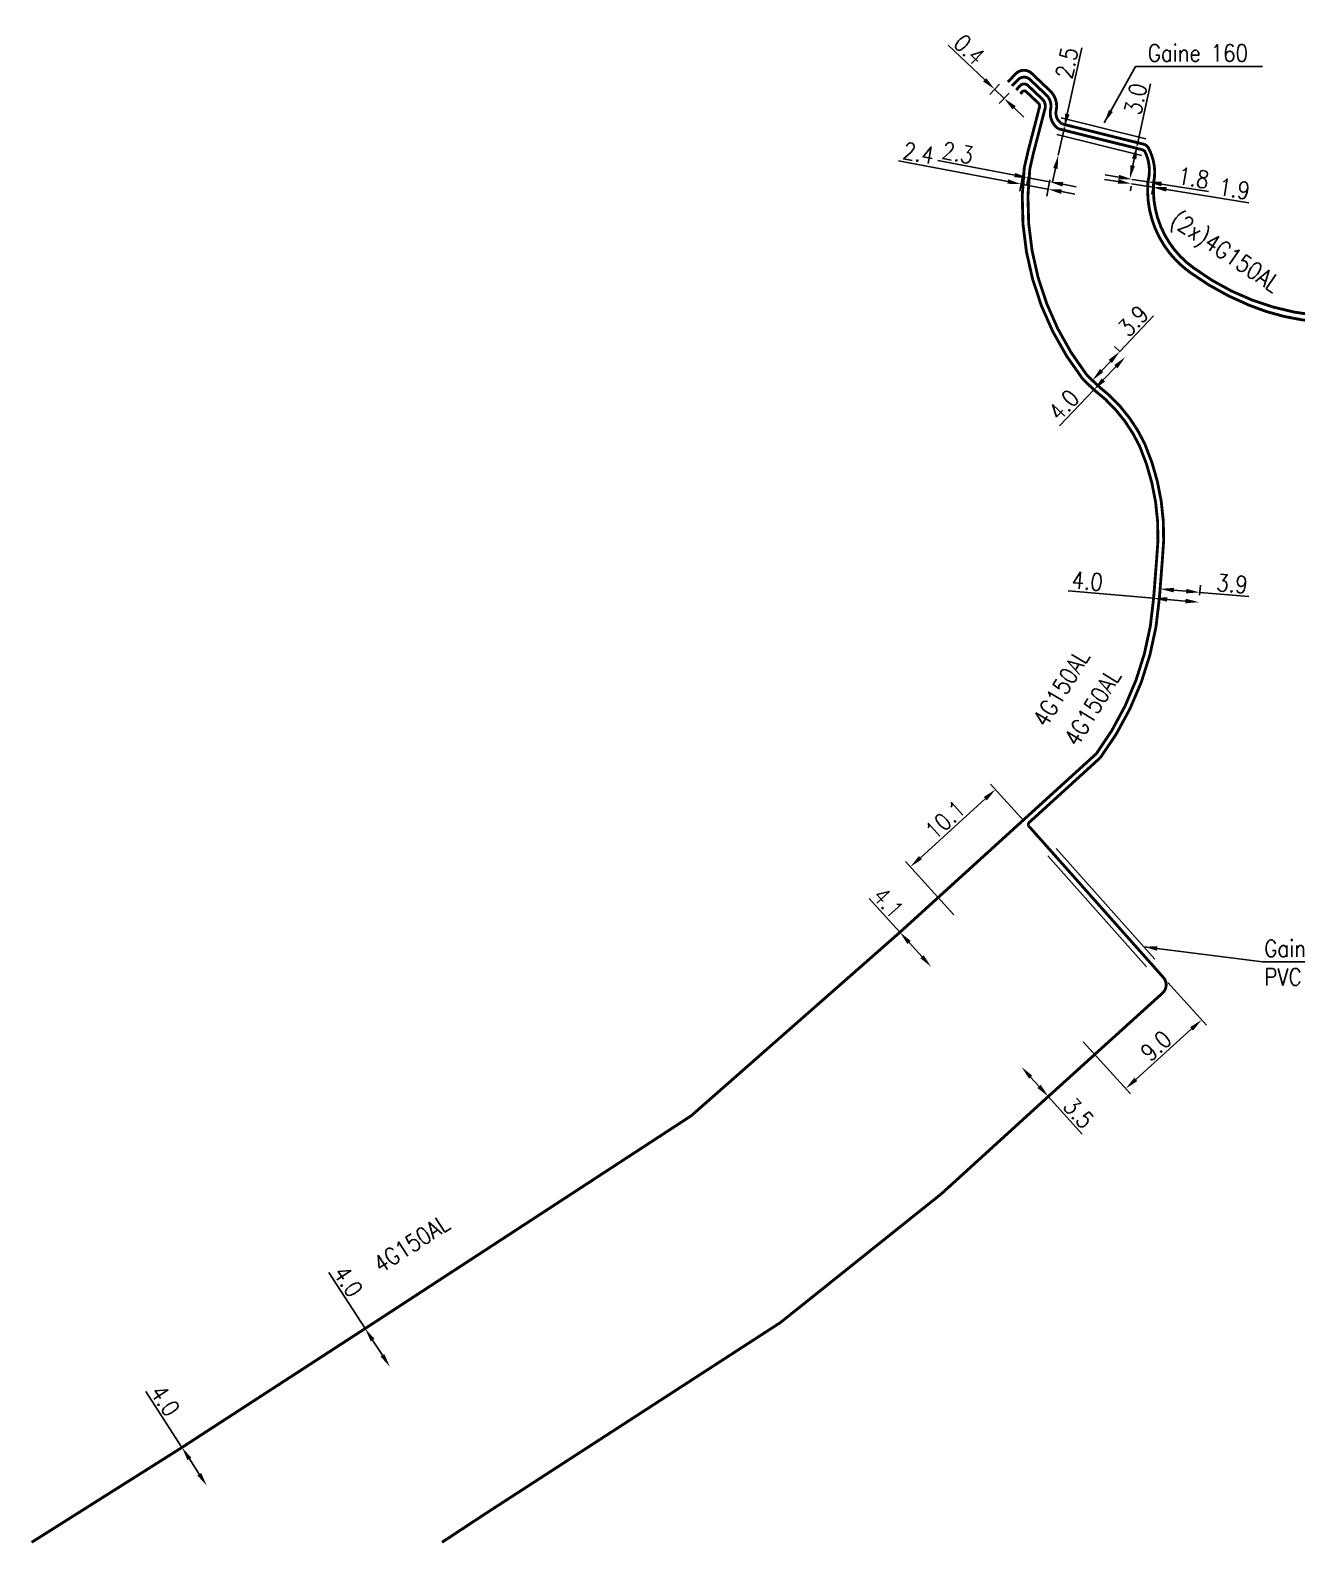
# Model space of a CAD drawing. Header units: millimetres. Extents: x 133000 to 134024, y 130998 to 131967.
# Drawn here: x 133252.2 to 133363.4, y 130999.9 to 131132.8 of the extents above; entities that cross this region are included whole.
import ezdxf

# ---------------------------------------------------------------- set-up
doc = ezdxf.new("R2010")
doc.units = ezdxf.units.MM
doc.header["$PDMODE"] = 34
doc.linetypes.add('B_ST_Al', pattern=[2000, 1000, 1000])
doc.layers.get('DEFPOINTS').update_dxf_attribs({"linetype": 'CONTINUOUS'})
doc.layers.add('B_100', color=3, linetype='CONTINUOUS')
doc.layers.add('B_400', color=7, linetype='CONTINUOUS')
doc.styles.get("Standard").update_dxf_attribs({"font": 'romans.shx', "width": 0.85})
doc.dimstyles.get("Standard").update_dxf_attribs({"dimtxt": 1.5, "dimasz": 1.2, "dimexe": 0.625, "dimexo": 0.625, "dimgap": 0.25, "dimtad": 1, "dimdec": 1, "dimzin": 0, "dimdsep": 46, "dimtxsty": 'Standard', "dimcen": -0.5, "dimadec": 0, "dimazin": 0, "dimtfac": 1, "dimtdec": 1, "dimtmove": 0, "dimatfit": 3, "dimfxl": 0, "dimtolj": 1, "dimtzin": 0, "dimarcsym": 0})

# ---------------------------------------------------------------- blocks, each defined once
blk = doc.blocks.new('*D86')
at = {"layer": 'B_100', "color": 0, "linetype": 'Continuous', "lineweight": -2, "transparency": 16777216}
for p, q in [((133335.98, 131128.42), (133332.77, 131131.48)), ((133337.29, 131128.06), (133336.42, 131127.14)), ((133337.68, 131126.8), (133336.85, 131127.6)), ((133338.12, 131127.26), (133337.25, 131126.35)), ((133338.55, 131125.97), (133339.42, 131125.15))]:
    blk.add_line(p, q, dxfattribs=at)
at = {"layer": 'B_100', "color": 0, "linetype": 'Continuous', "transparency": 16777216}
for points in [[(133336.12, 131128.57), (133335.84, 131128.28), (133336.85, 131127.6)], [(133338.69, 131126.12), (133338.41, 131125.83), (133337.68, 131126.8)]]:
    blk.add_solid(points, dxfattribs=at)
at = {"layer": 'DEFPOINTS', "color": 0, "linetype": 'Continuous', "transparency": 16777216}
for p in [(133337.72, 131128.51), (133336.85, 131127.6), (133338.55, 131127.72)]:
    blk.add_point(p, dxfattribs=at)
at = {"layer": 'B_100', "color": 0, "linetype": 'Continuous', "transparency": 16777216, "insert": (133334.63, 131131.09), "char_height": 1.5, "attachment_point": 5, "rotation": 316.4156}
blk.add_mtext('\\A1;0.4', dxfattribs=at)
blk = doc.blocks.new('*D85')
at = {"layer": 'B_100', "color": 0, "linetype": 'Continuous', "lineweight": -2, "transparency": 16777216}
for p, q in [((133343.23, 131125.42), (133344.51, 131131.24)), ((133342.44, 131121.81), (133342.97, 131124.25)), ((133342.18, 131120.64), (133341.92, 131119.47))]:
    blk.add_line(p, q, dxfattribs=at)
at = {"layer": 'B_100', "color": 0, "linetype": 'Continuous', "transparency": 16777216}
for points in [[(133343.04, 131125.47), (133343.43, 131125.38), (133342.97, 131124.25)], [(133341.99, 131120.68), (133342.38, 131120.6), (133342.44, 131121.81)]]:
    blk.add_solid(points, dxfattribs=at)
at = {"layer": 'DEFPOINTS', "color": 0, "linetype": 'Continuous', "transparency": 16777216}
for p in [(133342.97, 131124.25), (133342.44, 131121.81), (133342.44, 131121.81)]:
    blk.add_point(p, dxfattribs=at)
at = {"layer": 'B_100', "color": 0, "linetype": 'Continuous', "transparency": 16777216, "insert": (133343.19, 131129.91), "char_height": 1.5, "attachment_point": 5, "rotation": 77.6323}
blk.add_mtext('\\A1;2.5', dxfattribs=at)
blk = doc.blocks.new('*D84')
at = {"layer": 'B_100', "color": 0, "linetype": 'Continuous', "lineweight": -2, "transparency": 16777216}
for p, q in [((133349.36, 131122.66), (133350.55, 131128.08)), ((133348.97, 131120.9), (133349.1, 131121.49))]:
    blk.add_line(p, q, dxfattribs=at)
at = {"layer": 'B_100', "color": 0, "linetype": 'Continuous', "transparency": 16777216}
for points in [[(133348.91, 131121.53), (133349.3, 131121.44), (133349.36, 131122.66)], [(133348.78, 131120.94), (133349.17, 131120.86), (133348.72, 131119.73)]]:
    blk.add_solid(points, dxfattribs=at)
at = {"layer": 'DEFPOINTS', "color": 0, "linetype": 'Continuous', "transparency": 16777216}
for p in [(133349.36, 131122.66), (133348.72, 131119.73), (133348.72, 131119.73)]:
    blk.add_point(p, dxfattribs=at)
at = {"layer": 'B_100', "color": 0, "linetype": 'Continuous', "transparency": 16777216, "insert": (133349.23, 131126.75), "char_height": 1.5, "attachment_point": 5, "rotation": 77.6323}
blk.add_mtext('\\A1;3.0', dxfattribs=at)
blk = doc.blocks.new('*D74')
at = {"layer": 'B_100', "color": 0, "linetype": 'Continuous', "lineweight": -2, "transparency": 16777216}
for p, q in [((133351.36, 131083.48), (133351.44, 131084.35)), ((133352.58, 131083.62), (133353.67, 131083.52)), ((133354.85, 131083.18), (133354.92, 131084.04)), ((133354.87, 131083.42), (133359.16, 131083.05))]:
    blk.add_line(p, q, dxfattribs=at)
at = {"layer": 'B_100', "color": 0, "linetype": 'Continuous', "transparency": 16777216}
for points in [[(133352.6, 131083.82), (133352.56, 131083.42), (133351.38, 131083.72)], [(133353.69, 131083.72), (133353.66, 131083.33), (133354.87, 131083.42)]]:
    blk.add_solid(points, dxfattribs=at)
at = {"layer": 'DEFPOINTS', "color": 0, "linetype": 'Continuous', "transparency": 16777216}
for p in [(133354.87, 131083.42), (133351.31, 131082.86), (133354.8, 131082.56)]:
    blk.add_point(p, dxfattribs=at)
at = {"layer": 'B_100', "color": 0, "linetype": 'Continuous', "transparency": 16777216, "insert": (133357.7, 131084.18), "char_height": 1.5, "attachment_point": 5, "rotation": 355.0446}
blk.add_mtext('\\A1;3.9', dxfattribs=at)
blk = doc.blocks.new('*D73')
at = {"layer": 'B_100', "color": 0, "linetype": 'Continuous', "lineweight": -2, "transparency": 16777216}
for p, q in [((133347.84, 131104.57), (133350.81, 131107.69)), ((133347.87, 131104.53), (133347.38, 131105)), ((133346.25, 131102.9), (133347.01, 131103.7)), ((133345.46, 131102), (133344.97, 131102.47))]:
    blk.add_line(p, q, dxfattribs=at)
at = {"layer": 'B_100', "color": 0, "linetype": 'Continuous', "transparency": 16777216}
for points in [[(133346.86, 131103.84), (133347.15, 131103.56), (133347.84, 131104.57)], [(133346.11, 131103.04), (133346.39, 131102.76), (133345.42, 131102.03)]]:
    blk.add_solid(points, dxfattribs=at)
at = {"layer": 'DEFPOINTS', "color": 0, "linetype": 'Continuous', "transparency": 16777216}
for p in [(133347.84, 131104.57), (133348.33, 131104.1), (133345.91, 131101.57)]:
    blk.add_point(p, dxfattribs=at)
at = {"layer": 'B_100', "color": 0, "linetype": 'Continuous', "transparency": 16777216, "insert": (133349.02, 131107.26), "char_height": 1.5, "attachment_point": 5, "rotation": 46.3744}
blk.add_mtext('\\A1;3.9', dxfattribs=at)
blk = doc.blocks.new('*D72')
at = {"layer": 'B_100', "color": 0, "linetype": 'Continuous', "lineweight": -2, "transparency": 16777216}
for p, q in [((133338, 131119.5), (133328.41, 131121.31)), ((133339.33, 131120.1), (133339.06, 131118.66)), ((133341.53, 131118.83), (133339.18, 131119.27)), ((133341.69, 131119.65), (133341.42, 131118.21)), ((133342.71, 131118.61), (133343.89, 131118.38))]:
    blk.add_line(p, q, dxfattribs=at)
at = {"layer": 'B_100', "color": 0, "linetype": 'Continuous', "transparency": 16777216}
for points in [[(133338.03, 131119.69), (133337.96, 131119.3), (133339.18, 131119.27)], [(133342.75, 131118.8), (133342.68, 131118.41), (133341.53, 131118.83)]]:
    blk.add_solid(points, dxfattribs=at)
at = {"layer": 'DEFPOINTS', "color": 0, "linetype": 'Continuous', "transparency": 16777216}
for p in [(133339.45, 131120.71), (133339.18, 131119.27), (133341.81, 131120.27)]:
    blk.add_point(p, dxfattribs=at)
at = {"layer": 'B_100', "color": 0, "linetype": 'Continuous', "transparency": 16777216, "insert": (133330.18, 131121.99), "char_height": 1.5, "attachment_point": 5, "rotation": 349.307}
blk.add_mtext('\\A1;2.4', dxfattribs=at)
blk = doc.blocks.new('*D58')
at = {"layer": 'B_100', "color": 0, "linetype": 'Continuous', "lineweight": -2, "transparency": 16777216}
for p, q in [((133352.07, 131049.16), (133355.45, 131045.42)), ((133354.14, 131045.08), (133349.25, 131040.65)), ((133344.63, 131043.96), (133348.78, 131039.38))]:
    blk.add_line(p, q, dxfattribs=at)
at = {"layer": 'B_100', "color": 0, "linetype": 'Continuous', "transparency": 16777216}
for points in [[(133354.01, 131045.23), (133354.27, 131044.93), (133355.03, 131045.88)], [(133349.11, 131040.8), (133349.38, 131040.5), (133348.36, 131039.84)]]:
    blk.add_solid(points, dxfattribs=at)
at = {"layer": 'DEFPOINTS', "color": 0, "linetype": 'Continuous', "transparency": 16777216}
for p in [(133351.65, 131049.62), (133344.21, 131044.42), (133348.36, 131039.84)]:
    blk.add_point(p, dxfattribs=at)
at = {"layer": 'B_100', "color": 0, "linetype": 'Continuous', "transparency": 16777216, "insert": (133351.02, 131043.6), "char_height": 1.5, "attachment_point": 5, "rotation": 42.1639}
blk.add_mtext('\\A1;9.0', dxfattribs=at)
blk = doc.blocks.new('*D57')
at = {"layer": 'B_100', "color": 0, "linetype": 'Continuous', "lineweight": -2, "transparency": 16777216}
for p, q in [((133328.53, 131053.57), (133325.83, 131056.53)), ((133330.48, 131051.42), (133329.33, 131052.68))]:
    blk.add_line(p, q, dxfattribs=at)
at = {"layer": 'B_100', "color": 0, "linetype": 'Continuous', "transparency": 16777216}
for points in [[(133329.48, 131052.81), (133329.19, 131052.54), (133328.53, 131053.57)], [(133330.62, 131051.55), (133330.33, 131051.29), (133331.28, 131050.53)]]:
    blk.add_solid(points, dxfattribs=at)
at = {"layer": 'DEFPOINTS', "color": 0, "linetype": 'Continuous', "transparency": 16777216}
for p in [(133328.53, 131053.57), (133331.28, 131050.53), (133331.28, 131050.53)]:
    blk.add_point(p, dxfattribs=at)
at = {"layer": 'B_100', "color": 0, "linetype": 'Continuous', "transparency": 16777216, "insert": (133327.51, 131056.16), "char_height": 1.5, "attachment_point": 5, "rotation": 312.2858}
blk.add_mtext('\\A1;4.1', dxfattribs=at)
blk = doc.blocks.new('*D56')
at = {"layer": 'B_100', "color": 0, "linetype": 'Continuous', "lineweight": -2, "transparency": 16777216}
for p, q in [((133339.45, 131063.33), (133336.5, 131066.57)), ((133336.03, 131065.3), (133330.34, 131060.12)), ((133333.27, 131055.11), (133329.03, 131059.78))]:
    blk.add_line(p, q, dxfattribs=at)
at = {"layer": 'B_100', "color": 0, "linetype": 'Continuous', "transparency": 16777216}
for points in [[(133335.9, 131065.45), (133336.17, 131065.15), (133336.92, 131066.11)], [(133330.2, 131060.27), (133330.47, 131059.98), (133329.45, 131059.32)]]:
    blk.add_solid(points, dxfattribs=at)
at = {"layer": 'DEFPOINTS', "color": 0, "linetype": 'Continuous', "transparency": 16777216}
for p in [(133339.87, 131062.87), (133329.45, 131059.32), (133333.7, 131054.65)]:
    blk.add_point(p, dxfattribs=at)
at = {"layer": 'B_100', "color": 0, "linetype": 'Continuous', "transparency": 16777216, "insert": (133332.51, 131063.45), "char_height": 1.5, "attachment_point": 5, "rotation": 42.2858}
blk.add_mtext('\\A1;10.1', dxfattribs=at)
blk = doc.blocks.new('*D55')
at = {"layer": 'B_100', "color": 0, "linetype": 'Continuous', "lineweight": -2, "transparency": 16777216}
for p, q in [((133351.36, 131083.48), (133351.44, 131084.35)), ((133352.58, 131083.62), (133353.67, 131083.52)), ((133354.85, 131083.18), (133354.92, 131084.04)), ((133354.87, 131083.42), (133359.16, 131083.05))]:
    blk.add_line(p, q, dxfattribs=at)
at = {"layer": 'B_100', "color": 0, "linetype": 'Continuous', "transparency": 16777216}
for points in [[(133352.6, 131083.82), (133352.56, 131083.42), (133351.38, 131083.72)], [(133353.69, 131083.72), (133353.66, 131083.33), (133354.87, 131083.42)]]:
    blk.add_solid(points, dxfattribs=at)
at = {"layer": 'DEFPOINTS', "color": 0, "linetype": 'Continuous', "transparency": 16777216}
for p in [(133354.87, 131083.42), (133351.31, 131082.86), (133354.8, 131082.56)]:
    blk.add_point(p, dxfattribs=at)
at = {"layer": 'B_100', "color": 0, "linetype": 'Continuous', "transparency": 16777216, "insert": (133357.7, 131084.18), "char_height": 1.5, "attachment_point": 5, "rotation": 355.0446}
blk.add_mtext('\\A1;3.9', dxfattribs=at)
blk = doc.blocks.new('*D54')
at = {"layer": 'B_100', "color": 0, "linetype": 'Continuous', "lineweight": -2, "transparency": 16777216}
for p, q in [((133347.84, 131104.57), (133350.81, 131107.69)), ((133347.87, 131104.53), (133347.38, 131105)), ((133346.25, 131102.9), (133347.01, 131103.7)), ((133345.46, 131102), (133344.97, 131102.47))]:
    blk.add_line(p, q, dxfattribs=at)
at = {"layer": 'B_100', "color": 0, "linetype": 'Continuous', "transparency": 16777216}
for points in [[(133346.86, 131103.84), (133347.15, 131103.56), (133347.84, 131104.57)], [(133346.11, 131103.04), (133346.39, 131102.76), (133345.42, 131102.03)]]:
    blk.add_solid(points, dxfattribs=at)
at = {"layer": 'DEFPOINTS', "color": 0, "linetype": 'Continuous', "transparency": 16777216}
for p in [(133347.84, 131104.57), (133348.33, 131104.1), (133345.91, 131101.57)]:
    blk.add_point(p, dxfattribs=at)
at = {"layer": 'B_100', "color": 0, "linetype": 'Continuous', "transparency": 16777216, "insert": (133349.02, 131107.26), "char_height": 1.5, "attachment_point": 5, "rotation": 46.3744}
blk.add_mtext('\\A1;3.9', dxfattribs=at)
blk = doc.blocks.new('*D28')
at = {"layer": 'B_100', "color": 0, "linetype": 'Continuous', "lineweight": -2, "transparency": 16777216}
for p, q in [((133347.69, 131119.5), (133346.5, 131119.69)), ((133348.83, 131119.08), (133348.77, 131118.69)), ((133348.87, 131119.3), (133350.75, 131119)), ((133350.71, 131118.77), (133350.65, 131118.38)), ((133351.93, 131118.81), (133359.18, 131117.63))]:
    blk.add_line(p, q, dxfattribs=at)
at = {"layer": 'B_100', "color": 0, "linetype": 'Continuous', "transparency": 16777216}
for points in [[(133347.72, 131119.69), (133347.65, 131119.3), (133348.87, 131119.3)], [(133351.96, 131119.01), (133351.9, 131118.61), (133350.75, 131119)]]:
    blk.add_solid(points, dxfattribs=at)
at = {"layer": 'DEFPOINTS', "color": 0, "linetype": 'Continuous', "transparency": 16777216}
for p in [(133348.87, 131119.3), (133348.93, 131119.69), (133350.81, 131119.39)]:
    blk.add_point(p, dxfattribs=at)
at = {"layer": 'B_100', "color": 0, "linetype": 'Continuous', "transparency": 16777216, "insert": (133357.9, 131118.86), "char_height": 1.5, "attachment_point": 5, "rotation": 350.8008}
blk.add_mtext('\\A1;1.9', dxfattribs=at)
blk = doc.blocks.new('*D27')
at = {"layer": 'B_100', "color": 0, "linetype": 'Continuous', "lineweight": -2, "transparency": 16777216}
for p, q in [((133347.75, 131119.89), (133346.56, 131120.08)), ((133348.93, 131119.69), (133350.31, 131119.47)), ((133351.5, 131119.28), (133355.63, 131118.61))]:
    blk.add_line(p, q, dxfattribs=at)
at = {"layer": 'B_100', "color": 0, "linetype": 'Continuous', "transparency": 16777216}
for points in [[(133347.78, 131120.08), (133347.72, 131119.69), (133348.93, 131119.69)], [(133351.53, 131119.48), (133351.47, 131119.08), (133350.31, 131119.47)]]:
    blk.add_solid(points, dxfattribs=at)
at = {"layer": 'DEFPOINTS', "color": 0, "linetype": 'Continuous', "transparency": 16777216}
for p in [(133348.93, 131119.69), (133348.93, 131119.69), (133350.31, 131119.47)]:
    blk.add_point(p, dxfattribs=at)
at = {"layer": 'B_100', "color": 0, "linetype": 'Continuous', "transparency": 16777216, "insert": (133354.32, 131119.83), "char_height": 1.5, "attachment_point": 5, "rotation": 350.8008}
blk.add_mtext('\\A1;1.8', dxfattribs=at)
blk = doc.blocks.new('*D17')
at = {"layer": 'B_100', "color": 0, "linetype": 'Continuous', "lineweight": -2, "transparency": 16777216}
for p, q in [((133340.01, 131040.85), (133340.75, 131040.03)), ((133341.56, 131039.15), (133344.54, 131035.85))]:
    blk.add_line(p, q, dxfattribs=at)
at = {"layer": 'B_100', "color": 0, "linetype": 'Continuous', "transparency": 16777216}
for points in [[(133340.16, 131040.98), (133339.87, 131040.72), (133339.21, 131041.74)], [(133340.9, 131040.17), (133340.6, 131039.9), (133341.56, 131039.15)]]:
    blk.add_solid(points, dxfattribs=at)
at = {"layer": 'DEFPOINTS', "color": 0, "linetype": 'Continuous', "transparency": 16777216}
for p in [(133339.21, 131041.74), (133339.21, 131041.74), (133341.56, 131039.15)]:
    blk.add_point(p, dxfattribs=at)
at = {"layer": 'B_100', "color": 0, "linetype": 'Continuous', "transparency": 16777216, "insert": (133344.22, 131037.7), "char_height": 1.5, "attachment_point": 5, "rotation": 312.1639}
blk.add_mtext('\\A1;3.5', dxfattribs=at)
blk = doc.blocks.new('*D16')
at = {"layer": 'B_100', "color": 0, "linetype": 'Continuous', "lineweight": -2, "transparency": 16777216}
for p, q in [((133328.53, 131053.57), (133325.83, 131056.53)), ((133330.48, 131051.42), (133329.33, 131052.68))]:
    blk.add_line(p, q, dxfattribs=at)
at = {"layer": 'B_100', "color": 0, "linetype": 'Continuous', "transparency": 16777216}
for points in [[(133329.48, 131052.81), (133329.19, 131052.54), (133328.53, 131053.57)], [(133330.62, 131051.55), (133330.33, 131051.29), (133331.28, 131050.53)]]:
    blk.add_solid(points, dxfattribs=at)
at = {"layer": 'DEFPOINTS', "color": 0, "linetype": 'Continuous', "transparency": 16777216}
for p in [(133328.53, 131053.57), (133331.28, 131050.53), (133331.28, 131050.53)]:
    blk.add_point(p, dxfattribs=at)
at = {"layer": 'B_100', "color": 0, "linetype": 'Continuous', "transparency": 16777216, "insert": (133327.51, 131056.16), "char_height": 1.5, "attachment_point": 5, "rotation": 312.2858}
blk.add_mtext('\\A1;4.1', dxfattribs=at)
blk = doc.blocks.new('*D15')
at = {"layer": 'B_100', "color": 0, "linetype": 'Continuous', "lineweight": -2, "transparency": 16777216}
for p, q in [((133350.81, 131082.9), (133343.32, 131083.55)), ((133353.6, 131082.66), (133352.01, 131082.8))]:
    blk.add_line(p, q, dxfattribs=at)
at = {"layer": 'B_100', "color": 0, "linetype": 'Continuous', "transparency": 16777216}
for points in [[(133352.02, 131083), (133351.99, 131082.6), (133350.81, 131082.9)], [(133353.62, 131082.86), (133353.58, 131082.46), (133354.8, 131082.56)]]:
    blk.add_solid(points, dxfattribs=at)
at = {"layer": 'DEFPOINTS', "color": 0, "linetype": 'Continuous', "transparency": 16777216}
for p in [(133350.81, 131082.9), (133354.8, 131082.56), (133354.8, 131082.56)]:
    blk.add_point(p, dxfattribs=at)
at = {"layer": 'B_100', "color": 0, "linetype": 'Continuous', "transparency": 16777216, "insert": (133344.99, 131084.41), "char_height": 1.5, "attachment_point": 5, "rotation": 355.0446}
blk.add_mtext('\\A1;4.0', dxfattribs=at)
blk = doc.blocks.new('*D14')
at = {"layer": 'B_100', "color": 0, "linetype": 'Continuous', "lineweight": -2, "transparency": 16777216}
for p, q in [((133281.57, 131018.77), (133278.38, 131023.69)), ((133283.09, 131016.42), (133282.22, 131017.76))]:
    blk.add_line(p, q, dxfattribs=at)
at = {"layer": 'B_100', "color": 0, "linetype": 'Continuous', "transparency": 16777216}
for points in [[(133282.39, 131017.87), (133282.06, 131017.65), (133281.57, 131018.77)], [(133283.26, 131016.53), (133282.93, 131016.31), (133283.75, 131015.41)]]:
    blk.add_solid(points, dxfattribs=at)
at = {"layer": 'DEFPOINTS', "color": 0, "linetype": 'Continuous', "transparency": 16777216}
for p in [(133281.57, 131018.77), (133283.75, 131015.41), (133283.75, 131015.41)]:
    blk.add_point(p, dxfattribs=at)
at = {"layer": 'B_100', "color": 0, "linetype": 'Continuous', "transparency": 16777216, "insert": (133280.08, 131022.91), "char_height": 1.5, "attachment_point": 5, "rotation": 302.9749}
blk.add_mtext('\\A1;4.0', dxfattribs=at)
blk = doc.blocks.new('*D13')
at = {"layer": 'B_100', "color": 0, "linetype": 'Continuous', "lineweight": -2, "transparency": 16777216}
for p, q in [((133347.5, 131103.23), (133346.39, 131102.07)), ((133345.57, 131101.21), (133342.55, 131098.04))]:
    blk.add_line(p, q, dxfattribs=at)
at = {"layer": 'B_100', "color": 0, "linetype": 'Continuous', "transparency": 16777216}
for points in [[(133347.35, 131103.37), (133347.64, 131103.09), (133348.33, 131104.1)], [(133346.25, 131102.21), (133346.54, 131101.94), (133345.57, 131101.21)]]:
    blk.add_solid(points, dxfattribs=at)
at = {"layer": 'DEFPOINTS', "color": 0, "linetype": 'Continuous', "transparency": 16777216}
for p in [(133348.33, 131104.1), (133348.33, 131104.1), (133345.57, 131101.21)]:
    blk.add_point(p, dxfattribs=at)
at = {"layer": 'B_100', "color": 0, "linetype": 'Continuous', "transparency": 16777216, "insert": (133342.92, 131099.88), "char_height": 1.5, "attachment_point": 5, "rotation": 46.3744}
blk.add_mtext('\\A1;4.0', dxfattribs=at)
blk = doc.blocks.new('*D12')
at = {"layer": 'B_100', "color": 0, "linetype": 'Continuous', "lineweight": -2, "transparency": 16777216}
for p, q in [((133338.61, 131120.05), (133331.87, 131121.33)), ((133339.82, 131120), (133339.67, 131119.22)), ((133341.66, 131119.48), (133339.79, 131119.83)), ((133341.69, 131119.65), (133341.54, 131118.86)), ((133342.84, 131119.26), (133344.01, 131119.03))]:
    blk.add_line(p, q, dxfattribs=at)
at = {"layer": 'B_100', "color": 0, "linetype": 'Continuous', "transparency": 16777216}
for points in [[(133338.65, 131120.25), (133338.57, 131119.86), (133339.79, 131119.83)], [(133342.87, 131119.45), (133342.8, 131119.06), (133341.66, 131119.48)]]:
    blk.add_solid(points, dxfattribs=at)
at = {"layer": 'DEFPOINTS', "color": 0, "linetype": 'Continuous', "transparency": 16777216}
for p in [(133339.94, 131120.62), (133339.79, 131119.83), (133341.81, 131120.27)]:
    blk.add_point(p, dxfattribs=at)
at = {"layer": 'B_100', "color": 0, "linetype": 'Continuous', "transparency": 16777216, "insert": (133333.61, 131122.02), "char_height": 1.5, "attachment_point": 5, "rotation": 349.307}
blk.add_mtext('\\A1;2.3', dxfattribs=at)
blk = doc.blocks.new('*D11')
at = {"layer": 'B_100', "color": 0, "linetype": 'Continuous', "lineweight": -2, "transparency": 16777216}
for p, q in [((133265.49, 131008.33), (133262.31, 131013.23)), ((133267.01, 131005.98), (133266.14, 131007.33))]:
    blk.add_line(p, q, dxfattribs=at)
at = {"layer": 'B_100', "color": 0, "linetype": 'Continuous', "transparency": 16777216}
for points in [[(133266.31, 131007.43), (133265.97, 131007.22), (133265.49, 131008.33)], [(133267.18, 131006.09), (133266.84, 131005.87), (133267.66, 131004.98)]]:
    blk.add_solid(points, dxfattribs=at)
at = {"layer": 'DEFPOINTS', "color": 0, "linetype": 'Continuous', "transparency": 16777216}
for p in [(133265.49, 131008.33), (133267.66, 131004.98), (133267.66, 131004.98)]:
    blk.add_point(p, dxfattribs=at)
at = {"layer": 'B_100', "color": 0, "linetype": 'Continuous', "transparency": 16777216, "insert": (133264.01, 131012.44), "char_height": 1.5, "attachment_point": 5, "rotation": 302.9749}
blk.add_mtext('\\A1;4.0', dxfattribs=at)

msp = doc.modelspace()

# ---------------------------------------------------------------- linework, layer by layer
at = {"layer": 'B_100', "linetype": 'B_ST_Al', "flags": 128}
for points in [[(133387.85, 131000.02, 0.25, 0.25, 0), (133389.83, 131012.6, 0.25, 0.25, 0), (133392.83, 131033.14, 0.25, 0.25, 0.048931), (133392.83, 131033.14, 0.25, 0.25, 0.038875), (133392.18, 131045.46, 0.25, 0.25, 0), (133390.59, 131057.19, 0.25, 0.25, -0.028186), (133390.78, 131061.61, 0.25, 0.25, 0), (133390.78, 131061.61, 0.25, 0.25, -0.123817), (133394.7, 131068.5, 0.25, 0.25, 0.124771), (133398.55, 131077.85, 0.25, 0.25, 0), (133398.55, 131077.85, 0.25, 0.25, 0), (133398.55, 131077.85, 0.25, 0.25, 0), (133398.55, 131077.85, 0.25, 0.25, 0), (133398.55, 131077.85, 0.25, 0.25, -0.104577), (133400.64, 131084.41, 0.25, 0.25, 0), (133400.64, 131084.41, 0.25, 0.25, 0), (133400.64, 131084.41, 0.25, 0.25, 0), (133400.64, 131084.41, 0.25, 0.25, 0), (133400.64, 131084.41, 0.25, 0.25, -0.06418), (133404.54, 131089.6, 0.25, 0.25, 0), (133404.54, 131089.6, 0.25, 0.25, 0), (133405.04, 131090.05, 0.25, 0.25, 0), (133405.04, 131090.05, 0.25, 0.25, 0), (133405.04, 131090.05, 0.25, 0.25, 0), (133405.04, 131090.05, 0.25, 0.25, 0), (133405.04, 131090.05, 0.25, 0.25, 0.369652), (133405.31, 131092.13, 0.25, 0.25, 0), (133398.79, 131102.09, 0.25, 0.25, 0.363058), (133397.56, 131102.46, 0.25, 0.25, 0), (133396.94, 131102.19, 0.25, 0.25, 0), (133396.94, 131102.19, 0.25, 0.25, 0), (133396.94, 131102.19, 0.25, 0.25, 0), (133396.94, 131102.19, 0.25, 0.25, 0), (133396.94, 131102.19, 0.25, 0.25, 0), (133396.94, 131102.19, 0.25, 0.25, 0), (133396.94, 131102.19, 0.25, 0.25, 0), (133396.94, 131102.19, 0.25, 0.25, 0), (133396.94, 131102.19, 0.25, 0.25, 0), (133396.94, 131102.19, 0.25, 0.25, 0), (133396.94, 131102.19, 0.25, 0.25, 0), (133396.94, 131102.19, 0.25, 0.25, 0), (133396.94, 131102.19, 0.25, 0.25, 0), (133396.94, 131102.19, 0.25, 0.25, 0), (133396.94, 131102.19, 0.25, 0.25, 0), (133396.94, 131102.19, 0.25, 0.25, -0.333997), (133388, 131104.5, 0.25, 0.25, -0.110702), (133387.59, 131105.31, 0.25, 0.25, -0.118526), (133388.03, 131110.73, 0.25, 0.25, 0), (133388.26, 131111.56, 0.25, 0.25, 0), (133388.47, 131112.39, 0.25, 0.25, 0), (133388.95, 131114.29, 0.25, 0.25, 0.184376), (133388.53, 131117.18, 0.25, 0.25, 0.198706), (133387.86, 131117.67, 0.25, 0.25, 0), (133377.76, 131120.11, 0.25, 0.25, 0.412787), (133375.96, 131119.01, 0.25, 0.25, 0), (133375.83, 131118.5, 0.25, 0.25, 0), (133375.33, 131116.47, 0.25, 0.25, -0.253089), (133367.67, 131107.74, 0.25, 0.25, -0.08973), (133367.06, 131107.64, 0.25, 0.25, 0), (133367.06, 131107.64, 0.25, 0.25, 0), (133367.06, 131107.64, 0.25, 0.25, 0), (133367.06, 131107.64, 0.25, 0.25, -0.158313), (133354.31, 131111.92, 0.25, 0.25, 0), (133354.31, 131111.92, 0.25, 0.25, -0.259977), (133350.81, 131119.39, 0.25, 0.25, 0), (133350.81, 131119.39, 0.25, 0.25, 0), (133350.81, 131119.39, 0.25, 0.25, 0), (133350.81, 131119.39, 0.25, 0.25, 0), (133350.81, 131119.39, 0.25, 0.25, 0), (133350.81, 131119.39, 0.25, 0.25, 0.177138), (133350.36, 131122.43, 0.25, 0.25, 0.169995), (133350.01, 131122.76, 0.25, 0.25, 0), (133349.42, 131122.9, 0.25, 0.25, 0), (133343.03, 131124.49, 0.25, 0.25, 0), (133343.03, 131124.49, 0.25, 0.25, 0), (133342.8, 131124.55, 0.25, 0.25, -0.349219), (133342.27, 131125.82, 0.25, 0.25, 0.241773), (133341.75, 131127.43, 0.25, 0.25, 0), (133340.11, 131128.99, 0.25, 0.25, 0.414214), (133338.7, 131128.96, 0.25, 0.25, 0), (133338.01, 131128.23, 0, 0, 0)], [(133400.24, 131084.72, 0.25, 0.25, 0), (133400.24, 131084.72, 0.25, 0.25, -0.061782), (133404.19, 131089.96, 0.25, 0.25, 0), (133404.19, 131089.96, 0.25, 0.25, 0), (133404.19, 131089.96, 0.25, 0.25, 0), (133404.19, 131089.96, 0.25, 0.25, 0), (133404.19, 131089.96, 0.25, 0.25, 0), (133404.54, 131090.28, 0.25, 0.25, 0), (133404.54, 131090.28, 0.25, 0.25, 0), (133404.75, 131090.46, 0.25, 0.25, 0.379323), (133404.95, 131091.78, 0.25, 0.25, 0), (133398.61, 131101.45, 0.25, 0.25, 0.357953), (133397.4, 131101.83, 0.25, 0.25, 0), (133397.4, 131101.83, 0.25, 0.25, 0), (133397.12, 131101.73, 0.25, 0.25, 0), (133397.12, 131101.73, 0.25, 0.25, 0), (133397.12, 131101.73, 0.25, 0.25, 0), (133397.12, 131101.73, 0.25, 0.25, 0), (133397.12, 131101.73, 0.25, 0.25, 0), (133397.12, 131101.73, 0.25, 0.25, 0), (133397.12, 131101.73, 0.25, 0.25, 0), (133397.12, 131101.73, 0.25, 0.25, 0), (133397.12, 131101.73, 0.25, 0.25, 0), (133397.12, 131101.73, 0.25, 0.25, 0), (133397.12, 131101.73, 0.25, 0.25, 0), (133397.12, 131101.73, 0.25, 0.25, 0), (133397.12, 131101.73, 0.25, 0.25, -0.334681), (133387.55, 131104.26, 0.25, 0.25, -0.106518), (133387.1, 131105.19, 0.25, 0.25, -0.119049), (133387.55, 131110.87, 0.25, 0.25, 0), (133387.78, 131111.69, 0.25, 0.25, 0), (133387.98, 131112.51, 0.25, 0.25, 0), (133388.47, 131114.42, 0.25, 0.25, 0.147076), (133388.28, 131116.65, 0.25, 0.25, 0.256928), (133387.65, 131117.21, 0.25, 0.25, 0), (133377.65, 131119.62, 0.25, 0.25, 0.412787), (133376.44, 131118.89, 0.25, 0.25, 0), (133376.31, 131118.38, 0.25, 0.25, 0), (133375.82, 131116.35, 0.25, 0.25, -0.268944), (133367.73, 131107.21, 0.25, 0.25, -0.054971), (133367.04, 131107.14, 0.25, 0.25, 0), (133367.04, 131107.14, 0.25, 0.25, 0), (133367.04, 131107.14, 0.25, 0.25, -0.102331), (133359.21, 131108.63, 0.25, 0.25, -0.060689), (133354.02, 131111.51, 0.25, 0.25, -0.264703), (133350.31, 131119.47, 0.25, 0.25, 0), (133350.31, 131119.47, 0.25, 0.25, 0), (133350.31, 131119.47, 0.25, 0.25, 0), (133350.31, 131119.47, 0.25, 0.25, 0), (133350.31, 131119.47, 0.25, 0.25, 0.177016), (133350.07, 131122.08, 0.25, 0.25, 0.221476), (133349.79, 131122.29, 0.25, 0.25, 0), (133349.3, 131122.42, 0.25, 0.25, 0), (133342.91, 131124.01, 0.25, 0.25, 0), (133342.91, 131124.01, 0.25, 0.25, 0), (133342.44, 131124.13, 0.25, 0.25, -0.304189), (133341.78, 131125.91, 0.25, 0.25, 0.238822), (133341.4, 131127.08, 0.25, 0.25, 0), (133339.95, 131128.46, 0.25, 0.25, 0.414214), (133338.89, 131128.43, 0.25, 0.25, 0), (133338.37, 131127.89, 0, 0, 0)], [(133252.29, 131000, 0.25, 0.25, 0), (133265.49, 131008.33, 0.25, 0.25, 0), (133281.57, 131018.77, 0.25, 0.25, 0), (133281.57, 131018.77, 0.25, 0.25, 0), (133310.21, 131037.46, 0.25, 0.25, 0), (133310.21, 131037.46, 0.25, 0.25, 0), (133310.21, 131037.46, 0.25, 0.25, 0), (133310.21, 131037.46, 0.25, 0.25, 0), (133310.21, 131037.46, 0.25, 0.25, 0), (133310.21, 131037.46, 0.25, 0.25, 0), (133310.21, 131037.46, 0.25, 0.25, 0.027294), (133310.21, 131037.46, 0.25, 0.25, 0), (133310.21, 131037.46, 0.25, 0.25, 0), (133310.21, 131037.46, 0.25, 0.25, 0), (133310.21, 131037.46, 0.25, 0.25, 0), (133328.53, 131053.57, 0.25, 0.25, 0), (133345.78, 131069.25, 0.25, 0.25, 0), (133345.78, 131069.25, 0.25, 0.25, 0), (133345.78, 131069.25, 0.25, 0.25, 0), (133345.78, 131069.25, 0.25, 0.25, 0), (133345.78, 131069.25, 0.25, 0.25, 0), (133345.78, 131069.25, 0.25, 0.25, 0), (133345.78, 131069.25, 0.25, 0.25, 0), (133345.78, 131069.25, 0.25, 0.25, 0.142297), (133350.81, 131082.9, 0.25, 0.25, 0), (133350.81, 131082.9, 0.25, 0.25, 0), (133350.81, 131082.9, 0.25, 0.25, 0), (133351.07, 131086.26, 0.25, 0.25, 0.131229), (133349.58, 131096.26, 0.25, 0.25, 0.121838), (133345.57, 131101.21, 0.25, 0.25, 0), (133345.57, 131101.21, 0.25, 0.25, 0), (133345.57, 131101.21, 0.25, 0.25, 0), (133344.59, 131102.15, 0.25, 0.25, 0), (133344.59, 131102.15, 0.25, 0.25, 0), (133344.59, 131102.15, 0.25, 0.25, 0), (133344.59, 131102.15, 0.25, 0.25, -0.197778), (133339.45, 131120.71, 0.25, 0.25, 0), (133339.45, 131120.71, 0.25, 0.25, 0), (133339.45, 131120.71, 0.25, 0.25, 0), (133339.45, 131120.71, 0.25, 0.25, 0), (133339.45, 131120.71, 0.25, 0.25, 0), (133339.45, 131120.71, 0.25, 0.25, 0), (133339.45, 131120.71, 0.25, 0.25, 0), (133339.45, 131120.71, 0.25, 0.25, 0), (133339.45, 131120.71, 0.25, 0.25, 0), (133339.45, 131120.71, 0.25, 0.25, 0), (133339.45, 131120.71, 0.25, 0.25, 0), (133339.45, 131120.71, 0.25, 0.25, 0), (133339.45, 131120.71, 0.25, 0.25, 0), (133339.45, 131120.71, 0.25, 0.25, 0), (133339.45, 131120.71, 0.25, 0.25, 0), (133339.78, 131122.14, 0.25, 0.25, 0), (133340.8, 131126.08, 0.25, 0.25, 0.037603), (133340.8, 131126.08, 0.25, 0.25, 0.226483), (133340.68, 131126.39, 0.25, 0.25, 0), (133339.62, 131127.39, 0.25, 0.25, 0.414214), (133339.27, 131127.38, 0.25, 0.25, 0), (133339.1, 131127.2, 0, 0, 0)]]:
    msp.add_lwpolyline(points, format="xyseb", dxfattribs=at)
at = {"layer": 'B_100', "linetype": 'B_ST_Al', "const_width": 0.25, "flags": 128}
msp.add_lwpolyline([(133288.32, 131000), (133292.07, 131002.47), (133292.07, 131002.47), (133318.04, 131019.3), (133332.17, 131030.6), (133332.17, 131030.6), (133332.17, 131030.6), (133332.17, 131030.6), (133332.17, 131030.6), (133332.17, 131030.6), (133332.17, 131030.6), (133332.17, 131030.6), (133332.17, 131030.6), (133332.17, 131030.6), (133332.17, 131030.6), (133332.17, 131030.6), (133332.17, 131030.6), (133332.17, 131030.6), (133332.17, 131030.6), (133332.17, 131030.6), (133341.56, 131039.15), (133341.56, 131039.15), (133351.58, 131048.22, 0.418978), (133351.65, 131049.62), (133339.87, 131062.87, -0.410891), (133339.89, 131063.22), (133346.14, 131068.91, 0.142635), (133351.31, 131082.86), (133351.31, 131082.86), (133351.33, 131083.09), (133351.57, 131086.19, 0.131417), (133350.03, 131096.47, 0.121271), (133345.91, 131101.57), (133345.91, 131101.57), (133345.91, 131101.57), (133344.94, 131102.51), (133344.94, 131102.51), (133344.94, 131102.51, -0.195951), (133339.94, 131120.62), (133339.94, 131120.62), (133339.94, 131120.62), (133339.94, 131120.62), (133339.94, 131120.62), (133339.94, 131120.62), (133339.94, 131120.62), (133339.94, 131120.62), (133339.94, 131120.62), (133339.94, 131120.62), (133339.94, 131120.62), (133339.94, 131120.62), (133339.94, 131120.62), (133339.94, 131120.62), (133339.94, 131120.62), (133340.26, 131122.01), (133341.3, 131126, 0.03168), (133341.3, 131126, 0.223984), (133341.05, 131126.72), (133339.79, 131127.92, 0.414214), (133339.08, 131127.91), (133338.74, 131127.54)], format="xyb", dxfattribs=at)
at = {"layer": 'B_400'}
for p, q in [((133342.68, 131125.1), (133350.13, 131123.24)), ((133342.32, 131123.64), (133349.76, 131121.79)), ((133350.92, 131051.2), (133342.26, 131060.93)), ((133350.17, 131050.54), (133341.51, 131060.27))]:
    msp.add_line(p, q, dxfattribs=at)

# ---------------------------------------------------------------- texts
at = {"layer": 'B_100', "linetype": 'Continuous', "width": 0.85}
for s, rotation, p in [('(2x)4G150AL', 326.2433, (133352.16, 131115.78)), ('4G150AL', 58.4992, (133341.38, 131071.46)), ('4G150AL', 58.4992, (133344.13, 131069.77)), ('4G150AL', 32.9749, (133282.94, 131023.58))]:
    msp.add_text(s, height=1.5, rotation=rotation, dxfattribs=at).set_placement(p)
at = {"layer": 'B_400', "linetype": 'Continuous', "char_height": 1.5, "attachment_point": 1}
for s, insert in [('\\A1;Gaine 160', (133350.3, 131131.53)), ('\\A1;Gaine\\PPVC160', (133360.53, 131052.9))]:
    msp.add_mtext(s, dxfattribs=dict(at, insert=insert))

# ---------------------------------------------------------------- dimensions: what is measured, and where the dimension line sits
at = {"layer": 'B_100', "linetype": 'Continuous'}
for base, p1, p2, angle, text, picture, middle in [((133336.85, 131127.6), (133338.55, 131127.72), (133337.72, 131128.51), 316.4156, '0.4', '*D86', (133333.94, 131130.36)), ((133339.79, 131119.83), (133341.81, 131120.27), (133339.94, 131120.62), 349.307, '2.3', '*D12', (133333.43, 131121.03)), ((133348.93, 131119.69), (133350.31, 131119.47), (133348.93, 131119.69), 350.8008, '1.8', '*D27', (133354.16, 131118.85)), ((133347.84, 131104.57), (133345.91, 131101.57), (133348.33, 131104.1), 226.3744, '3.9', '*D73', (133349.74, 131106.57)), ((133347.84, 131104.57), (133345.91, 131101.57), (133348.33, 131104.1), 226.3744, '3.9', '*D54', (133349.74, 131106.57)), ((133354.87, 131083.42), (133351.31, 131082.86), (133354.8, 131082.56), 175.0446, '3.9', '*D74', (133357.62, 131083.18)), ((133354.87, 131083.42), (133351.31, 131082.86), (133354.8, 131082.56), 175.0446, '3.9', '*D55', (133357.62, 131083.18))]:
    dim = msp.add_linear_dim(base=base, p1=p1, p2=p2, angle=angle, text=text, dimstyle='Standard', dxfattribs=at)
    dim.commit()
    dim.dimension.update_dxf_attribs({"geometry": picture, "text_midpoint": middle, "dimtype": 160})
for base, p1, p2, angle, picture, middle in [((133342.44, 131121.81), (133342.97, 131124.25), (133342.44, 131121.81), 77.6323, '*D85', (133344.17, 131129.69)), ((133348.72, 131119.73), (133349.36, 131122.66), (133348.72, 131119.73), 77.6323, '*D84', (133350.21, 131126.53)), ((133339.18, 131119.27), (133341.81, 131120.27), (133339.45, 131120.71), 349.307, '*D72', (133330, 131121.01)), ((133348.87, 131119.3), (133350.81, 131119.39), (133348.93, 131119.69), 350.8008, '*D28', (133357.74, 131117.87)), ((133348.33, 131104.1), (133345.57, 131101.21), (133348.33, 131104.1), 226.3744, '*D13', (133343.64, 131099.19)), ((133354.8, 131082.56), (133350.81, 131082.9), (133354.8, 131082.56), 175.0446, '*D15', (133344.9, 131083.41)), ((133329.45, 131059.32), (133339.87, 131062.87), (133333.7, 131054.65), 42.2858, '*D56', (133333.19, 131062.71)), ((133331.28, 131050.53), (133328.53, 131053.57), (133331.28, 131050.53), 132.2858, '*D57', (133326.77, 131055.49)), ((133331.28, 131050.53), (133328.53, 131053.57), (133331.28, 131050.53), 132.2858, '*D16', (133326.77, 131055.49)), ((133348.36, 131039.84), (133351.65, 131049.62), (133344.21, 131044.42), 42.1639, '*D58', (133351.69, 131042.86)), ((133339.21, 131041.74), (133341.56, 131039.15), (133339.21, 131041.74), 312.1639, '*D17', (133343.48, 131037.02)), ((133283.75, 131015.41), (133281.57, 131018.77), (133283.75, 131015.41), 122.9749, '*D14', (133279.24, 131022.36)), ((133267.66, 131004.98), (133265.49, 131008.33), (133267.66, 131004.98), 122.9749, '*D11', (133263.17, 131011.9))]:
    dim = msp.add_linear_dim(base=base, p1=p1, p2=p2, angle=angle, dimstyle='Standard', dxfattribs=at)
    dim.commit()
    dim.dimension.update_dxf_attribs({"geometry": picture, "text_midpoint": middle, "dimtype": 160})

# ---------------------------------------------------------------- leaders
at = {"layer": 'B_400', "linetype": 'Continuous', "annotation_type": 0, "has_hookline": 1, "hookline_direction": 0, "text_width": 9.71}
msp.add_leader([(133346.48, 131124.65), (133349.22, 131129.6), (133350.42, 131129.6)], dimstyle='Standard', override={"dimgap": 0.25, "dimtad": 1}, dxfattribs=at)
at = {"layer": 'B_400', "linetype": 'Continuous'}
msp.add_leader([(133349.94, 131052.3), (133360.37, 131050.96)], dimstyle='Standard', dxfattribs=at)
at = {"layer": 'B_400', "linetype": 'Continuous', "annotation_type": 0, "has_hookline": 1, "hookline_direction": 0, "text_width": 6.86}
msp.add_leader([(133349.94, 131052.3), (133360.37, 131050.96)], dimstyle='Standard', dxfattribs=at)

doc.saveas('drawing.dxf')
